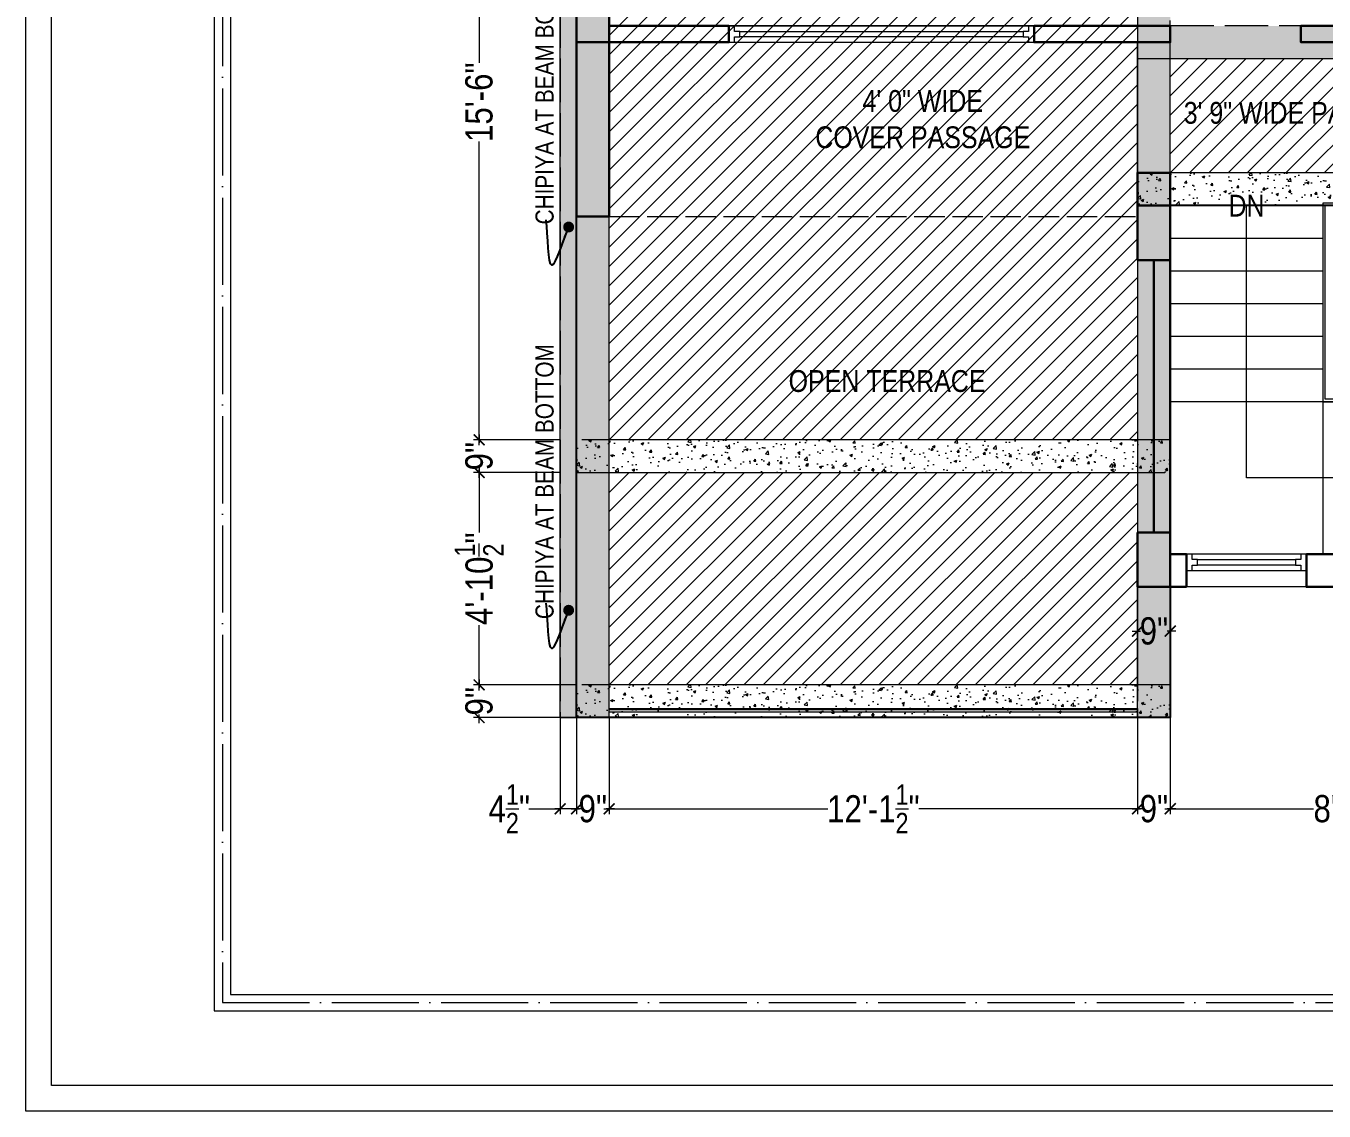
# Model space of a CAD drawing. Header units: millimetres. Extents: x 56222 to 163527, y -177397 to -121287.
# Drawn here: x 159190.3 to 159547.7, y -175332.2 to -175033.3 of the extents above; entities that cross this region are included whole.
import ezdxf

# ---------------------------------------------------------------- set-up
doc = ezdxf.new("R2010")
doc.units = ezdxf.units.MM
doc.header["$MEASUREMENT"] = 0
doc.header["$PDMODE"] = 35
doc.linetypes.add('ACAD_ISO02W100', pattern=[15, 12, -3])
doc.linetypes.add('ACAD_ISO04W100', pattern=[30, 24, -3, 0, -3])
doc.layers.get('Defpoints').update_dxf_attribs({"color": 220})
for name, color, linetype, lineweight in [('COLUMN', 1, 'Continuous', 30), ('FIRST FLOOR', 7, 'Continuous', 9), ('FIRST FLOOR ( TEXT )', 7, 'Continuous', 9), ('FIRST FLOOR_( D - W & RAILING )', 251, 'Continuous', 9), ('FIRST FLOOR_( STAIR )', 251, 'Continuous', 9), ('GROUND FLOOR', 7, 'Continuous', 9), ('GROUND FLOOR  ( DIM )', 7, 'Continuous', 9), ('GROUND FLOOR ( DW_RAIL )', 7, 'Continuous', 9), ('SECOND FLOOR', 7, 'Continuous', 9), ('SECOND FLOOR  ( PLINE )', 251, 'Continuous', 30), ('SECOND FLOOR ( DIM )', 7, 'Continuous', 9), ('SECOND FLOOR ( DW_RAIL )', 7, 'Continuous', 9), ('SECOND FLOOR ( PLine )', 7, 'Continuous', 30), ('SECOND FLOOR ( TEXT )', 7, 'Continuous', 9), ('X_SHEET', 7, 'Continuous', 9), ('XX~SLAB ( BEAM )~ ( DIM )', 7, 'Continuous', 9), ('XX~SLAB ( HATCH )', 7, 'Continuous', 9), ('XX~STR BEAM', 5, 'ACAD_ISO02W100', 9)]:
    doc.layers.add(name, color=color, linetype=linetype, lineweight=lineweight)
doc.layers.add('XX~SLAB ( BEAM )~ ( HATCH )', color=1, linetype='Continuous', lineweight=9, plot=False)
doc.layers.add('XX~SLAB ( HATCH )~ PLINE', color=251, linetype='Continuous', lineweight=9, plot=False)
doc.layers.add('XX~SLAB ( PLINE )', color=251, linetype='Continuous', plot=False)
doc.styles.add('Cn_BT_7½', font='swissc.ttf', dxfattribs={"height": 7.5})
doc.styles.add('KATHA', font='swissc.ttf')
doc.dimstyles.new('Cn_BT_7½', dxfattribs={"dimtxt": 9, "dimasz": 3, "dimexe": 1.5, "dimexo": 0, "dimgap": 0.09, "dimtad": 0, "dimdec": 3, "dimzin": 3, "dimdsep": 46, "dimlunit": 4, "dimtxsty": 'Cn_BT_7½', "dimblk": 'ARCHTICK', "dimcen": 0.09, "dimdle": 1.5, "dimclrd": 251, "dimclre": 251, "dimclrt": 14, "dimadec": 0, "dimazin": 0, "dimtfac": 0.75, "dimtdec": 3, "dimtofl": 0, "dimtmove": 0, "dimatfit": 3, "dimfxl": 0, "dimtolj": 1, "dimtzin": 0, "dimlwd": 15, "dimlwe": 15, "dimarcsym": 0})

# ---------------------------------------------------------------- blocks, each defined once
blk = doc.blocks.new('_ArchTick')
at = {"color": 0, "linetype": 'ByBlock', "const_width": 0.15}
blk.add_lwpolyline([(-0.5, -0.5), (0.5, 0.5)], dxfattribs=at)
blk = doc.blocks.new('*D328')
at = {"layer": 'Defpoints', "color": 0, "transparency": 16777216}
for p in [(159496.38, -175187.81), (159505.38, -175187.81), (159505.38, -175199.98)]:
    blk.add_point(p, dxfattribs=at)
at = {"layer": 'SECOND FLOOR ( DIM )', "color": 251, "lineweight": 15, "transparency": 16777216}
for p, q in [((159496.38, -175187.81), (159496.38, -175201.48)), ((159505.38, -175187.81), (159505.38, -175201.48)), ((159494.88, -175199.98), (159497.22, -175199.98)), ((159506.88, -175199.98), (159504.53, -175199.98))]:
    blk.add_line(p, q, dxfattribs=at)
at = {"layer": 'SECOND FLOOR ( DIM )', "color": 251, "lineweight": 15, "transparency": 16777216, "xscale": 3, "yscale": 3, "zscale": 3, "rotation": 180}
blk.add_blockref('_ArchTick', (159496.38, -175199.98), dxfattribs=at)
at = {"layer": 'SECOND FLOOR ( DIM )', "color": 251, "lineweight": 15, "transparency": 16777216, "xscale": 3, "yscale": 3, "zscale": 3}
blk.add_blockref('_ArchTick', (159505.38, -175199.98), dxfattribs=at)
at = {"layer": 'SECOND FLOOR ( DIM )', "color": 14, "transparency": 16777216, "insert": (159500.88, -175199.98), "char_height": 7.5, "attachment_point": 5, "style": 'Cn_BT_7½'}
blk.add_mtext('\\A1;9"', dxfattribs=at)
blk = doc.blocks.new('*D288')
at = {"layer": 'Defpoints', "color": 0, "transparency": 16777216}
for p in [(159337.38, -174961.31), (159315.06, -175147.31), (159337.38, -175147.31)]:
    blk.add_point(p, dxfattribs=at)
at = {"layer": 'XX~SLAB ( BEAM )~ ( DIM )', "color": 251, "lineweight": 15, "transparency": 16777216}
for p, q in [((159337.38, -174961.31), (159313.56, -174961.31)), ((159315.06, -174959.81), (159315.06, -175043.45)), ((159315.06, -175148.81), (159315.06, -175065.17)), ((159337.38, -175147.31), (159313.56, -175147.31))]:
    blk.add_line(p, q, dxfattribs=at)
at = {"layer": 'XX~SLAB ( BEAM )~ ( DIM )', "color": 251, "lineweight": 15, "transparency": 16777216, "xscale": 3, "yscale": 3, "zscale": 3}
for p, rotation in [((159315.06, -174961.31), 90), ((159315.06, -175147.31), 270)]:
    blk.add_blockref('_ArchTick', p, dxfattribs=dict(at, rotation=rotation))
at = {"layer": 'XX~SLAB ( BEAM )~ ( DIM )', "color": 14, "transparency": 16777216, "insert": (159315.06, -175054.31), "char_height": 7.5, "attachment_point": 5, "rotation": 90, "style": 'Cn_BT_7½'}
blk.add_mtext('\\A1;15\'-6"', dxfattribs=at)
blk = doc.blocks.new('*D287')
at = {"layer": 'Defpoints', "color": 0, "transparency": 16777216}
for p in [(159337.38, -175147.31), (159315.06, -175156.31), (159337.38, -175156.31)]:
    blk.add_point(p, dxfattribs=at)
at = {"layer": 'XX~SLAB ( BEAM )~ ( DIM )', "color": 251, "lineweight": 15, "transparency": 16777216}
for p, q in [((159337.38, -175147.31), (159313.56, -175147.31)), ((159315.06, -175145.81), (159315.06, -175148.15)), ((159337.38, -175156.31), (159313.56, -175156.31)), ((159315.06, -175157.81), (159315.06, -175155.46))]:
    blk.add_line(p, q, dxfattribs=at)
at = {"layer": 'XX~SLAB ( BEAM )~ ( DIM )', "color": 251, "lineweight": 15, "transparency": 16777216, "xscale": 3, "yscale": 3, "zscale": 3}
for p, rotation in [((159315.06, -175147.31), 90), ((159315.06, -175156.31), 270)]:
    blk.add_blockref('_ArchTick', p, dxfattribs=dict(at, rotation=rotation))
at = {"layer": 'XX~SLAB ( BEAM )~ ( DIM )', "color": 14, "transparency": 16777216, "insert": (159315.06, -175151.81), "char_height": 7.5, "attachment_point": 5, "rotation": 90, "style": 'Cn_BT_7½'}
blk.add_mtext('\\A1;9"', dxfattribs=at)
blk = doc.blocks.new('*D286')
at = {"layer": 'Defpoints', "color": 0, "transparency": 16777216}
for p in [(159337.38, -175156.31), (159315.06, -175214.81), (159341.88, -175214.81)]:
    blk.add_point(p, dxfattribs=at)
at = {"layer": 'XX~SLAB ( BEAM )~ ( DIM )', "color": 251, "lineweight": 15, "transparency": 16777216}
for p, q in [((159337.38, -175156.31), (159313.56, -175156.31)), ((159315.06, -175154.81), (159315.06, -175172.8)), ((159315.06, -175216.31), (159315.06, -175198.31)), ((159341.88, -175214.81), (159313.56, -175214.81))]:
    blk.add_line(p, q, dxfattribs=at)
at = {"layer": 'XX~SLAB ( BEAM )~ ( DIM )', "color": 251, "lineweight": 15, "transparency": 16777216, "xscale": 3, "yscale": 3, "zscale": 3}
for p, rotation in [((159315.06, -175156.31), 90), ((159315.06, -175214.81), 270)]:
    blk.add_blockref('_ArchTick', p, dxfattribs=dict(at, rotation=rotation))
at = {"layer": 'XX~SLAB ( BEAM )~ ( DIM )', "color": 14, "transparency": 16777216, "insert": (159315.06, -175185.56), "char_height": 7.5, "attachment_point": 5, "rotation": 90, "style": 'Cn_BT_7½'}
blk.add_mtext('\\A1;4\'-10{\\H0.750000x;\\S1/2;}"', dxfattribs=at)
blk = doc.blocks.new('*D285')
at = {"layer": 'Defpoints', "color": 0, "transparency": 16777216}
for p in [(159341.88, -175214.81), (159315.06, -175223.81), (159337.38, -175223.81)]:
    blk.add_point(p, dxfattribs=at)
at = {"layer": 'XX~SLAB ( BEAM )~ ( DIM )', "color": 251, "lineweight": 15, "transparency": 16777216}
for p, q in [((159341.88, -175214.81), (159313.56, -175214.81)), ((159315.06, -175213.31), (159315.06, -175215.65)), ((159337.38, -175223.81), (159313.56, -175223.81)), ((159315.06, -175225.31), (159315.06, -175222.96))]:
    blk.add_line(p, q, dxfattribs=at)
at = {"layer": 'XX~SLAB ( BEAM )~ ( DIM )', "color": 251, "lineweight": 15, "transparency": 16777216, "xscale": 3, "yscale": 3, "zscale": 3}
for p, rotation in [((159315.06, -175214.81), 90), ((159315.06, -175223.81), 270)]:
    blk.add_blockref('_ArchTick', p, dxfattribs=dict(at, rotation=rotation))
at = {"layer": 'XX~SLAB ( BEAM )~ ( DIM )', "color": 14, "transparency": 16777216, "insert": (159315.06, -175219.31), "char_height": 7.5, "attachment_point": 5, "rotation": 90, "style": 'Cn_BT_7½'}
blk.add_mtext('\\A1;9"', dxfattribs=at)
blk = doc.blocks.new('*D271')
at = {"layer": 'Defpoints', "color": 0, "transparency": 16777216}
for p in [(159341.88, -175223.81), (159350.88, -175223.81), (159350.88, -175248.94)]:
    blk.add_point(p, dxfattribs=at)
at = {"layer": 'XX~SLAB ( BEAM )~ ( DIM )', "color": 251, "lineweight": 15, "transparency": 16777216}
for p, q in [((159341.88, -175223.81), (159341.88, -175250.44)), ((159350.88, -175223.81), (159350.88, -175250.44)), ((159340.38, -175248.94), (159342.72, -175248.94)), ((159352.38, -175248.94), (159350.03, -175248.94))]:
    blk.add_line(p, q, dxfattribs=at)
at = {"layer": 'XX~SLAB ( BEAM )~ ( DIM )', "color": 251, "lineweight": 15, "transparency": 16777216, "xscale": 3, "yscale": 3, "zscale": 3, "rotation": 180}
blk.add_blockref('_ArchTick', (159341.88, -175248.94), dxfattribs=at)
at = {"layer": 'XX~SLAB ( BEAM )~ ( DIM )', "color": 251, "lineweight": 15, "transparency": 16777216, "xscale": 3, "yscale": 3, "zscale": 3}
blk.add_blockref('_ArchTick', (159350.88, -175248.94), dxfattribs=at)
at = {"layer": 'XX~SLAB ( BEAM )~ ( DIM )', "color": 14, "transparency": 16777216, "insert": (159346.38, -175248.94), "char_height": 7.5, "attachment_point": 5, "style": 'Cn_BT_7½'}
blk.add_mtext('\\A1;9"', dxfattribs=at)
blk = doc.blocks.new('*D270')
at = {"layer": 'Defpoints', "color": 0, "transparency": 16777216}
for p in [(159350.88, -175223.81), (159496.38, -175223.81), (159496.38, -175248.94)]:
    blk.add_point(p, dxfattribs=at)
at = {"layer": 'XX~SLAB ( BEAM )~ ( DIM )', "color": 251, "lineweight": 15, "transparency": 16777216}
for p, q in [((159350.88, -175223.81), (159350.88, -175250.44)), ((159496.38, -175223.81), (159496.38, -175250.44)), ((159349.38, -175248.94), (159411.09, -175248.94)), ((159497.88, -175248.94), (159436.16, -175248.94))]:
    blk.add_line(p, q, dxfattribs=at)
at = {"layer": 'XX~SLAB ( BEAM )~ ( DIM )', "color": 251, "lineweight": 15, "transparency": 16777216, "xscale": 3, "yscale": 3, "zscale": 3, "rotation": 180}
blk.add_blockref('_ArchTick', (159350.88, -175248.94), dxfattribs=at)
at = {"layer": 'XX~SLAB ( BEAM )~ ( DIM )', "color": 251, "lineweight": 15, "transparency": 16777216, "xscale": 3, "yscale": 3, "zscale": 3}
blk.add_blockref('_ArchTick', (159496.38, -175248.94), dxfattribs=at)
at = {"layer": 'XX~SLAB ( BEAM )~ ( DIM )', "color": 14, "transparency": 16777216, "insert": (159423.63, -175248.94), "char_height": 7.5, "attachment_point": 5, "style": 'Cn_BT_7½'}
blk.add_mtext('\\A1;12\'-1{\\H0.750000x;\\S1/2;}"', dxfattribs=at)
blk = doc.blocks.new('*D269')
at = {"layer": 'Defpoints', "color": 0, "transparency": 16777216}
for p in [(159496.38, -175223.81), (159505.38, -175223.81), (159505.38, -175248.94)]:
    blk.add_point(p, dxfattribs=at)
at = {"layer": 'XX~SLAB ( BEAM )~ ( DIM )', "color": 251, "lineweight": 15, "transparency": 16777216}
for p, q in [((159496.38, -175223.81), (159496.38, -175250.44)), ((159505.38, -175223.81), (159505.38, -175250.44)), ((159494.88, -175248.94), (159497.22, -175248.94)), ((159506.88, -175248.94), (159504.53, -175248.94))]:
    blk.add_line(p, q, dxfattribs=at)
at = {"layer": 'XX~SLAB ( BEAM )~ ( DIM )', "color": 251, "lineweight": 15, "transparency": 16777216, "xscale": 3, "yscale": 3, "zscale": 3, "rotation": 180}
blk.add_blockref('_ArchTick', (159496.38, -175248.94), dxfattribs=at)
at = {"layer": 'XX~SLAB ( BEAM )~ ( DIM )', "color": 251, "lineweight": 15, "transparency": 16777216, "xscale": 3, "yscale": 3, "zscale": 3}
blk.add_blockref('_ArchTick', (159505.38, -175248.94), dxfattribs=at)
at = {"layer": 'XX~SLAB ( BEAM )~ ( DIM )', "color": 14, "transparency": 16777216, "insert": (159500.88, -175248.94), "char_height": 7.5, "attachment_point": 5, "style": 'Cn_BT_7½'}
blk.add_mtext('\\A1;9"', dxfattribs=at)
blk = doc.blocks.new('*D268')
at = {"layer": 'Defpoints', "color": 0, "transparency": 16777216}
for p in [(159601.38, -175187.81), (159505.38, -175223.81), (159601.38, -175248.94)]:
    blk.add_point(p, dxfattribs=at)
at = {"layer": 'XX~SLAB ( BEAM )~ ( DIM )', "color": 251, "lineweight": 15, "transparency": 16777216}
for p, q in [((159601.38, -175187.81), (159601.38, -175250.44)), ((159505.38, -175223.81), (159505.38, -175250.44)), ((159503.88, -175248.94), (159544.85, -175248.94)), ((159602.88, -175248.94), (159561.9, -175248.94))]:
    blk.add_line(p, q, dxfattribs=at)
at = {"layer": 'XX~SLAB ( BEAM )~ ( DIM )', "color": 251, "lineweight": 15, "transparency": 16777216, "xscale": 3, "yscale": 3, "zscale": 3, "rotation": 180}
blk.add_blockref('_ArchTick', (159505.38, -175248.94), dxfattribs=at)
at = {"layer": 'XX~SLAB ( BEAM )~ ( DIM )', "color": 251, "lineweight": 15, "transparency": 16777216, "xscale": 3, "yscale": 3, "zscale": 3}
blk.add_blockref('_ArchTick', (159601.38, -175248.94), dxfattribs=at)
at = {"layer": 'XX~SLAB ( BEAM )~ ( DIM )', "color": 14, "transparency": 16777216, "insert": (159553.38, -175248.94), "char_height": 7.5, "attachment_point": 5, "style": 'Cn_BT_7½'}
blk.add_mtext('\\A1;8\'-0"', dxfattribs=at)
blk = doc.blocks.new('*D257')
at = {"layer": 'Defpoints', "color": 0, "transparency": 16777216}
for p in [(159337.38, -175223.81), (159341.88, -175223.81), (159337.38, -175248.94)]:
    blk.add_point(p, dxfattribs=at)
at = {"layer": 'XX~SLAB ( BEAM )~ ( DIM )', "color": 251, "lineweight": 15, "transparency": 16777216}
for p, q in [((159337.38, -175223.81), (159337.38, -175250.44)), ((159341.88, -175223.81), (159341.88, -175250.44)), ((159328.74, -175248.94), (159337.38, -175248.94)), ((159343.38, -175248.94), (159335.88, -175248.94))]:
    blk.add_line(p, q, dxfattribs=at)
at = {"layer": 'XX~SLAB ( BEAM )~ ( DIM )', "color": 251, "lineweight": 15, "transparency": 16777216, "xscale": 3, "yscale": 3, "zscale": 3, "rotation": 180}
blk.add_blockref('_ArchTick', (159337.38, -175248.94), dxfattribs=at)
at = {"layer": 'XX~SLAB ( BEAM )~ ( DIM )', "color": 251, "lineweight": 15, "transparency": 16777216, "xscale": 3, "yscale": 3, "zscale": 3}
blk.add_blockref('_ArchTick', (159341.88, -175248.94), dxfattribs=at)
at = {"layer": 'XX~SLAB ( BEAM )~ ( DIM )', "color": 14, "transparency": 16777216, "insert": (159323.38, -175248.94), "char_height": 7.5, "attachment_point": 5, "style": 'Cn_BT_7½'}
blk.add_mtext('\\A1;4{\\H0.750000x;\\S1/2;}"', dxfattribs=at)

msp = doc.modelspace()

# ---------------------------------------------------------------- hatches: boundary and pattern name
at = {"layer": 'XX~SLAB ( BEAM )~ ( HATCH )'}
h = msp.add_hatch(dxfattribs=at)
h.set_pattern_fill('AR-CONC', color=5, style=0)
h.set_pattern_definition([(50, (159337.376, -175223.8053), (7.1726, -0.62752), [0.75, -8.25]), (355, (159337.376, -175223.805), (-1.38751, 7.52192), [0.6, -6.6]), (100.4514, (159337.974, -175223.8576), (5.7851, 6.8944), [0.6374, -7.01142]), (46.1842, (159337.376, -175221.805), (10.6724, -1.6552), [1.125, -12.375]), (96.6356, (159338.266, -175221.943), (9.34663, 9.74118), [0.9561, -10.51713]), (351.1842, (159337.376, -175221.805), (9.34662, 9.7412), [0.9, -9.9]), (21, (159338.376, -175222.3053), (5.96907, -4.02619), [0.75, -8.25]), (326, (159338.376, -175222.305), (2.43315, 7.2515), [0.6, -6.6]), (71.4514, (159338.8736, -175222.641), (8.40223, 3.2253), [0.6374, -7.01142]), (37.5, (159337.3762, -175223.8053), (0.121599, 3.328939), [0, -6.52, 0, -6.7, 0, -6.625]), (7.5, (159337.3762, -175223.8053), (2.630695, 3.944117), [0, -3.82, 0, -6.37, 0, -2.525]), (327.5, (159335.1462, -175223.8053), (5.338224, -0.225549), [0, -2.5, 0, -7.8, 0, -10.35]), (317.5, (159334.146, -175223.8053), (5.83186, 1.00105), [0, -3.25, 0, -5.18, 0, -7.35])])
h.paths.add_polyline_path([(159337.37621, -175223.80534), (159341.87621, -175223.80534), (159341.87621, -174877.30534), (159337.37621, -174877.30534)])
h = msp.add_hatch(dxfattribs=at)
h.set_pattern_fill('AR-CONC', color=256, style=0)
h.set_pattern_definition([(50, (159341.876, -175223.8053), (7.1726, -0.62752), [0.75, -8.25]), (355, (159341.876, -175223.805), (-1.38751, 7.52192), [0.6, -6.6]), (100.4514, (159342.474, -175223.8576), (5.7851, 6.8944), [0.6374, -7.01142]), (46.1842, (159341.876, -175221.805), (10.6724, -1.6552), [1.125, -12.375]), (96.6356, (159342.766, -175221.943), (9.34663, 9.74118), [0.9561, -10.51713]), (351.1842, (159341.876, -175221.805), (9.34662, 9.7412), [0.9, -9.9]), (21, (159342.876, -175222.3053), (5.96907, -4.02619), [0.75, -8.25]), (326, (159342.876, -175222.305), (2.43315, 7.2515), [0.6, -6.6]), (71.4514, (159343.3736, -175222.641), (8.40223, 3.2253), [0.6374, -7.01142]), (37.5, (159341.8762, -175223.8053), (0.121599, 3.328939), [0, -6.52, 0, -6.7, 0, -6.625]), (7.5, (159341.8762, -175223.8053), (2.630695, 3.944117), [0, -3.82, 0, -6.37, 0, -2.525]), (327.5, (159339.6462, -175223.8053), (5.338224, -0.225549), [0, -2.5, 0, -7.8, 0, -10.35]), (317.5, (159338.646, -175223.8053), (5.83186, 1.00105), [0, -3.25, 0, -5.18, 0, -7.35])])
h.paths.add_polyline_path([(159341.87621, -175223.80534), (159350.87621, -175223.80534), (159350.87621, -174877.30534), (159341.87621, -174877.30534)])
h = msp.add_hatch(dxfattribs=at)
h.set_pattern_fill('AR-CONC', color=256, style=0)
h.set_pattern_definition([(50, (159496.376, -175223.8053), (7.1726, -0.62752), [0.75, -8.25]), (355, (159496.376, -175223.805), (-1.38751, 7.52192), [0.6, -6.6]), (100.4514, (159496.974, -175223.8576), (5.7851, 6.8944), [0.6374, -7.01142]), (46.1842, (159496.376, -175221.805), (10.6724, -1.6552), [1.125, -12.375]), (96.6356, (159497.266, -175221.943), (9.34663, 9.74118), [0.9561, -10.51713]), (351.1842, (159496.376, -175221.805), (9.34662, 9.7412), [0.9, -9.9]), (21, (159497.376, -175222.3053), (5.96907, -4.02619), [0.75, -8.25]), (326, (159497.376, -175222.305), (2.43315, 7.2515), [0.6, -6.6]), (71.4514, (159497.8736, -175222.641), (8.40223, 3.2253), [0.6374, -7.01142]), (37.5, (159496.3762, -175223.8053), (0.121599, 3.328939), [0, -6.52, 0, -6.7, 0, -6.625]), (7.5, (159496.3762, -175223.8053), (2.630695, 3.944117), [0, -3.82, 0, -6.37, 0, -2.525]), (327.5, (159494.1462, -175223.8053), (5.338224, -0.225549), [0, -2.5, 0, -7.8, 0, -10.35]), (317.5, (159493.146, -175223.8053), (5.83186, 1.00105), [0, -3.25, 0, -5.18, 0, -7.35])])
h.paths.add_polyline_path([(159496.37621, -175223.80534), (159505.37621, -175223.80534), (159505.37621, -174877.30534), (159496.37621, -174877.30534)])
h.paths.add_polyline_path([(159496.37621, -174877.30534), (159505.37621, -174877.30534), (159505.37621, -174886.30534), (159496.37621, -174886.30534)])
h = msp.add_hatch(dxfattribs=at)
h.set_pattern_fill('AR-CONC', color=256, style=0)
h.set_pattern_definition([(50, (159496.376, -175042.3053), (7.1726, -0.62752), [0.75, -8.25]), (355, (159496.376, -175042.305), (-1.38751, 7.52192), [0.6, -6.6]), (100.4514, (159496.974, -175042.3576), (5.7851, 6.8944), [0.6374, -7.01142]), (46.184, (159496.376, -175040.305), (10.6724, -1.6552), [1.125, -12.375]), (96.6356, (159497.266, -175040.443), (9.34663, 9.7412), [0.9561, -10.51713]), (351.184, (159496.376, -175040.305), (9.3466, 9.7412), [0.9, -9.9]), (21, (159497.376, -175040.8053), (5.96907, -4.02619), [0.75, -8.25]), (326, (159497.376, -175040.805), (2.43315, 7.2515), [0.6, -6.6]), (71.4514, (159497.8736, -175041.141), (8.40223, 3.2253), [0.6374, -7.01142]), (37.5, (159496.3762, -175042.3053), (0.121599, 3.328939), [0, -6.52, 0, -6.7, 0, -6.625]), (7.5, (159496.3762, -175042.3053), (2.630695, 3.944117), [0, -3.82, 0, -6.37, 0, -2.525]), (327.5, (159494.1462, -175042.3053), (5.338224, -0.22555), [0, -2.5, 0, -7.8, 0, -10.35]), (317.5, (159493.146, -175042.3053), (5.83186, 1.00105), [0, -3.25, 0, -5.18, 0, -7.35])])
h.paths.add_polyline_path([(159496.37621, -175033.30534), (159496.37621, -175042.30534), (159742.3762, -175042.30534), (159742.3762, -175033.30534)])
h = msp.add_hatch(dxfattribs=at)
h.set_pattern_fill('AR-CONC', color=256, style=0)
h.set_pattern_definition([(50, (159496.376, -175082.8053), (7.1726, -0.62752), [0.75, -8.25]), (355, (159496.376, -175082.805), (-1.3875, 7.52192), [0.6, -6.6]), (100.4514, (159496.974, -175082.8576), (5.7851, 6.8944), [0.6374, -7.01142]), (46.184, (159496.376, -175080.805), (10.6724, -1.6552), [1.125, -12.375]), (96.6356, (159497.266, -175080.943), (9.3466, 9.7412), [0.9561, -10.5171]), (351.184, (159496.376, -175080.805), (9.3466, 9.7412), [0.9, -9.9]), (21, (159497.376, -175081.3053), (5.96907, -4.0262), [0.75, -8.25]), (326, (159497.376, -175081.305), (2.43315, 7.2515), [0.6, -6.6]), (71.4514, (159497.8736, -175081.641), (8.40223, 3.2253), [0.6374, -7.01142]), (37.5, (159496.3762, -175082.8053), (0.1216, 3.32894), [0, -6.52, 0, -6.7, 0, -6.625]), (7.5, (159496.3762, -175082.8053), (2.630695, 3.94412), [0, -3.82, 0, -6.37, 0, -2.525]), (327.5, (159494.1462, -175082.8053), (5.338224, -0.22555), [0, -2.5, 0, -7.8, 0, -10.35]), (317.5, (159493.146, -175082.8053), (5.83186, 1.00105), [0, -3.25, 0, -5.18, 0, -7.35])])
h.paths.add_polyline_path([(159496.37621, -175073.80534), (159496.37621, -175082.80534), (159652.3762, -175082.80534), (159652.3762, -175073.80534)])
h = msp.add_hatch(dxfattribs=at)
h.set_pattern_fill('AR-CONC', color=256, style=0)
h.set_pattern_definition([(50, (159341.876, -175156.3053), (7.1726, -0.62752), [0.75, -8.25]), (355, (159341.876, -175156.305), (-1.3875, 7.52192), [0.6, -6.6]), (100.4514, (159342.474, -175156.3576), (5.7851, 6.8944), [0.6374, -7.01142]), (46.184, (159341.876, -175154.305), (10.6724, -1.6552), [1.125, -12.375]), (96.6356, (159342.766, -175154.443), (9.3466, 9.7412), [0.9561, -10.5171]), (351.184, (159341.876, -175154.305), (9.3466, 9.7412), [0.9, -9.9]), (21, (159342.876, -175154.8053), (5.96907, -4.02619), [0.75, -8.25]), (326, (159342.876, -175154.805), (2.43315, 7.2515), [0.6, -6.6]), (71.4514, (159343.3736, -175155.141), (8.40223, 3.2253), [0.6374, -7.01142]), (37.5, (159341.8762, -175156.3053), (0.1216, 3.32894), [0, -6.52, 0, -6.7, 0, -6.625]), (7.5, (159341.8762, -175156.3053), (2.630695, 3.94412), [0, -3.82, 0, -6.37, 0, -2.525]), (327.5, (159339.6462, -175156.3053), (5.338224, -0.22555), [0, -2.5, 0, -7.8, 0, -10.35]), (317.5, (159338.646, -175156.3053), (5.83186, 1.00105), [0, -3.25, 0, -5.18, 0, -7.35])])
h.paths.add_polyline_path([(159341.87621, -175147.30534), (159341.87621, -175156.30534), (159505.37621, -175156.30534), (159505.37621, -175147.30534)])
h = msp.add_hatch(dxfattribs=at)
h.set_pattern_fill('AR-CONC', color=256, style=0)
h.set_pattern_definition([(50, (159341.876, -175223.8054), (7.1726, -0.62752), [0.75, -8.25]), (355, (159341.876, -175223.805), (-1.3875, 7.52192), [0.6, -6.6]), (100.4514, (159342.474, -175223.8576), (5.7851, 6.8944), [0.6374, -7.01142]), (46.184, (159341.876, -175221.805), (10.6724, -1.6552), [1.125, -12.375]), (96.6356, (159342.766, -175221.943), (9.3466, 9.7412), [0.9561, -10.5171]), (351.184, (159341.876, -175221.805), (9.3466, 9.7412), [0.9, -9.9]), (21, (159342.876, -175222.3054), (5.96907, -4.02619), [0.75, -8.25]), (326, (159342.876, -175222.305), (2.43315, 7.2515), [0.6, -6.6]), (71.4514, (159343.3736, -175222.641), (8.40223, 3.2253), [0.6374, -7.01142]), (37.5, (159341.8762, -175223.8054), (0.1216, 3.32894), [0, -6.52, 0, -6.7, 0, -6.625]), (7.5, (159341.8762, -175223.8054), (2.630695, 3.94412), [0, -3.82, 0, -6.37, 0, -2.525]), (327.5, (159339.6462, -175223.8054), (5.338224, -0.22555), [0, -2.5, 0, -7.8, 0, -10.35]), (317.5, (159338.646, -175223.8054), (5.83186, 1.00105), [0, -3.25, 0, -5.18, 0, -7.35])])
h.paths.add_polyline_path([(159341.87621, -175214.80535), (159341.87621, -175223.80534), (159505.37621, -175223.80535), (159505.37621, -175214.80535)])
at = {"layer": 'XX~SLAB ( HATCH )'}
h = msp.add_hatch(dxfattribs=at)
h.set_pattern_fill('ANSI31', color=256, scale=30, style=0)
h.set_pattern_definition([(45, (159350.8762, -175147.3053), (-2.65165, 2.65165), [])])
h.paths.add_polyline_path([(159350.87621, -174961.30534), (159496.37621, -174961.30534), (159496.37621, -175147.30534), (159350.87621, -175147.30534)])
h = msp.add_hatch(dxfattribs=at)
h.set_pattern_fill('ANSI31', color=256, scale=30, style=0)
h.set_pattern_definition([(45, (159505.3762, -175073.8053), (-2.65165, 2.65165), [])])
h.paths.add_polyline_path([(159505.37621, -175042.30534), (159643.3762, -175042.30534), (159643.3762, -175073.80534), (159505.37621, -175073.80534)])
h = msp.add_hatch(dxfattribs=at)
h.set_pattern_fill('ANSI31', color=256, scale=30, style=0)
h.set_pattern_definition([(45, (159350.8762, -175214.8054), (-2.65165, 2.65165), [])])
h.paths.add_polyline_path([(159350.87621, -175156.30534), (159496.37621, -175156.30534), (159496.37621, -175214.80535), (159350.87621, -175214.80535)])

# ---------------------------------------------------------------- linework, layer by layer
at = {"layer": 'COLUMN'}
for points in [[(159341.87621, -175022.80534), (159350.87621, -175022.80534), (159350.87621, -175037.80534), (159341.87621, -175037.80534)], [(159496.37621, -175082.80534), (159505.37621, -175082.80534), (159505.37621, -175097.80534), (159496.37621, -175097.80534)], [(159496.37621, -175172.80534), (159505.37621, -175172.80534), (159505.37621, -175187.80534), (159496.37621, -175187.80534)]]:
    msp.add_lwpolyline(points, close=True, dxfattribs=at)
at = {"layer": 'FIRST FLOOR', "color": 1}
msp.add_line((159542.87621, -175178.80534), (159542.87621, -175187.80534), dxfattribs=at)
at = {"layer": 'FIRST FLOOR_( D - W & RAILING )', "color": 32}
msp.add_lwpolyline([(159350.87621, -175222.30534), (159350.87621, -175221.30534), (159496.37621, -175221.30534), (159496.37621, -175222.30534), (159350.87621, -175222.30534), (159350.87621, -175221.60534), (159496.37621, -175221.60534), (159496.37621, -175222.30534)], close=True, dxfattribs=at)
at = {"layer": 'FIRST FLOOR_( STAIR )'}
for p, q in [((159547.37621, -175082.80534), (159505.37621, -175082.80534)), ((159547.37621, -175082.80534), (159547.37621, -175178.80534)), ((159547.37621, -175091.80534), (159505.37621, -175091.80534)), ((159547.37621, -175100.80534), (159505.37621, -175100.80534)), ((159547.37621, -175109.80534), (159505.37621, -175109.80534)), ((159547.37621, -175118.80534), (159505.37621, -175118.80534)), ((159547.37621, -175127.80534), (159505.37621, -175127.80534)), ((159601.37621, -175136.80534), (159505.37621, -175136.80534))]:
    msp.add_line(p, q, dxfattribs=at)
msp.add_lwpolyline([(159583.37621, -175157.80534), (159574.37621, -175136.80534), (159574.37621, -175145.80534), (159583.37621, -175157.80534), (159574.37621, -175178.80534), (159574.37621, -175169.80534), (159583.37621, -175157.80534), (159526.37621, -175157.80534), (159526.37621, -175082.80534)], dxfattribs=at)
at = {"layer": 'GROUND FLOOR'}
for p, q in [((159242.12621, -174837.55534), (159242.12621, -175304.55534)), ((159246.62621, -174842.05534), (159246.62621, -175300.05534)), ((159246.62621, -175300.05534), (159742.37621, -175300.05534)), ((159242.12621, -175304.55534), (159742.37621, -175304.55534))]:
    msp.add_line(p, q, dxfattribs=at)
at = {"layer": 'GROUND FLOOR', "color": 1, "linetype": 'ACAD_ISO04W100'}
msp.add_lwpolyline([(159742.3762, -174839.80534), (159244.37621, -174839.80534), (159244.37621, -175302.30534), (159742.37621, -175302.30534)], dxfattribs=at)
at = {"layer": 'GROUND FLOOR  ( DIM )'}
msp.add_lwpolyline([(159337.37621, -174877.30534), (159341.87621, -174877.30534), (159341.87621, -175223.80534), (159337.37621, -175223.80534)], close=True, dxfattribs=at)
at = {"layer": 'GROUND FLOOR ( DW_RAIL )'}
msp.add_lwpolyline([(159542.87621, -175178.80534), (159541.37621, -175178.80534), (159541.37621, -175180.30534), (159539.87621, -175180.30534), (159539.87621, -175181.80534), (159512.87621, -175181.80534), (159512.87621, -175180.30534), (159511.37621, -175180.30534), (159511.37621, -175178.80534), (159509.87621, -175178.80534), (159509.87621, -175183.30534), (159511.37621, -175183.30534), (159511.37621, -175181.80534), (159512.87621, -175181.80534), (159512.87621, -175180.30534), (159539.87621, -175180.30534), (159539.87621, -175181.80534), (159541.37621, -175181.80534), (159541.37621, -175183.30534), (159542.87621, -175183.30534), (159542.87621, -175178.80534), (159509.87621, -175178.80534), (159509.87621, -175183.30534), (159542.87621, -175183.30534)], close=True, dxfattribs=at)
at = {"layer": 'SECOND FLOOR'}
for p, q in [((159341.87621, -174877.30534), (159341.87621, -175223.80534)), ((159350.87621, -175033.30534), (159350.87621, -174881.80534)), ((159350.87621, -175033.30534), (159505.37621, -175033.30534)), ((159383.87621, -175037.80534), (159383.87621, -175033.30534)), ((159467.87621, -175037.80534), (159467.87621, -175033.30534)), ((159505.37621, -175037.80534), (159505.37621, -175033.30534)), ((159505.37621, -175033.30534), (159505.37621, -175037.80534)), ((159541.37621, -175033.30534), (159541.37621, -175037.80534)), ((159541.37621, -175033.30534), (159560.87621, -175033.30534)), ((159350.87621, -175037.80534), (159505.37621, -175037.80534)), ((159350.87621, -175223.80534), (159350.87621, -175037.80534)), ((159496.37621, -175085.80534), (159496.37621, -175037.80534)), ((159541.37621, -175037.80534), (159607.37621, -175037.80534)), ((159496.1038, -175073.80534), (159505.37621, -175073.80534)), ((159505.37621, -175223.80534), (159505.37621, -175073.80534)), ((159350.87621, -175085.80534), (159341.87621, -175085.80534)), ((159500.87621, -175172.80534), (159500.87621, -175097.80534)), ((159601.37621, -175178.80534), (159505.37621, -175178.80534)), ((159509.87621, -175187.80534), (159509.87621, -175178.80534)), ((159542.87621, -175187.80534), (159542.87621, -175178.80534)), ((159742.37621, -175187.80534), (159496.37621, -175187.80534)), ((159496.37621, -175223.80534), (159496.37621, -175187.80534)), ((159341.87621, -175223.80534), (159505.37621, -175223.80534))]:
    msp.add_line(p, q, dxfattribs=at)
at = {"layer": 'SECOND FLOOR', "color": 1, "linetype": 'ACAD_ISO02W100', "ltscale": 0.7}
msp.add_lwpolyline([(159350.87621, -175085.80534), (159496.37621, -175085.80534)], dxfattribs=at)
at = {"layer": 'SECOND FLOOR  ( PLINE )'}
for points in [[(159637.37621, -174877.30534), (159505.37621, -174877.30534), (159505.37621, -174881.80534), (159560.87621, -174881.80534), (159560.87621, -175033.30534), (159541.37621, -175033.30534), (159541.37621, -175037.80534), (159607.37621, -175037.80534), (159607.37621, -175033.30534), (159565.37621, -175033.30534), (159565.37621, -174881.80534), (159637.37621, -174881.80534)], [(159383.87621, -175033.30534), (159350.87621, -175033.30534), (159350.87621, -174984.55534), (159346.37621, -174984.55534), (159341.87621, -174984.55534), (159341.87621, -175085.80534), (159350.87621, -175085.80534), (159350.87621, -175037.80534), (159383.87621, -175037.80534)], [(159505.37621, -175033.30534), (159467.87621, -175033.30534), (159467.87621, -175037.80534), (159505.37621, -175037.80534)], [(159496.37621, -175082.80534), (159505.37621, -175082.80534), (159505.37621, -175073.80534), (159496.37621, -175073.80534)], [(159505.37621, -175097.80534), (159500.87621, -175097.80534), (159500.87621, -175172.80534), (159505.37621, -175172.80534)]]:
    msp.add_lwpolyline(points, close=True, dxfattribs=at)
at = {"layer": 'SECOND FLOOR ( DW_RAIL )'}
msp.add_lwpolyline([(159467.87621, -175033.30534), (159466.37621, -175033.30534), (159466.37621, -175034.80534), (159464.87621, -175034.80534), (159464.87621, -175036.30534), (159386.87621, -175036.30534), (159386.87621, -175034.80534), (159385.37621, -175034.80534), (159385.37621, -175033.30534), (159383.87621, -175033.30534), (159383.87621, -175037.80534), (159385.37621, -175037.80534), (159385.37621, -175036.30534), (159386.87621, -175036.30534), (159386.87621, -175034.80534), (159464.87621, -175034.80534), (159464.87621, -175036.30534), (159466.37621, -175036.30534), (159466.37621, -175037.80534), (159467.87621, -175037.80534), (159467.87621, -175033.30534), (159383.87621, -175033.30534), (159383.87621, -175037.80534), (159467.87621, -175037.80534)], close=True, dxfattribs=at)
at = {"layer": 'SECOND FLOOR ( DW_RAIL )', "color": 32}
msp.add_lwpolyline([(159548.07621, -175082.80534), (159601.37621, -175082.80534), (159601.37621, -175114.30534), (159602.07621, -175114.30534), (159602.07621, -175082.10534), (159547.37621, -175082.10534), (159547.37621, -175136.80534), (159601.37621, -175136.80534), (159601.37621, -175136.10534), (159548.07621, -175136.10534), (159548.07621, -175082.80534)], dxfattribs=at)
at = {"layer": 'SECOND FLOOR ( PLine )'}
for points in [[(159605.87621, -175187.80534), (159542.87621, -175187.80534), (159542.87621, -175178.80534), (159601.37621, -175178.80534), (159601.37621, -175114.30534), (159613.37621, -175114.30534), (159613.37621, -175118.80534), (159605.87621, -175118.80534)], [(159509.87621, -175187.80534), (159505.37621, -175187.80534), (159505.37621, -175178.80534), (159509.87621, -175178.80534)]]:
    msp.add_lwpolyline(points, close=True, dxfattribs=at)
at = {"layer": 'X_SHEET'}
for points in [[(159957.43786, -175332.18929), (159190.28949, -175332.18929), (159190.28949, -174797.25648), (159957.43786, -174797.25648)], [(159950.43786, -175325.18929), (159197.28949, -175325.18929), (159197.28949, -174804.25648), (159950.43786, -174804.25648)]]:
    msp.add_lwpolyline(points, close=True, dxfattribs=at)
at = {"layer": 'XX~SLAB ( HATCH )~ PLINE'}
for points in [[(159350.87621, -174961.30534), (159496.37621, -174961.30534), (159496.37621, -175147.30534), (159350.87621, -175147.30534)], [(159505.37621, -175042.30534), (159643.3762, -175042.30534), (159643.3762, -175073.80534), (159505.37621, -175073.80534)], [(159350.87621, -175156.30534), (159496.37621, -175156.30534), (159496.37621, -175214.80535), (159350.87621, -175214.80535)]]:
    msp.add_lwpolyline(points, close=True, dxfattribs=at)
at = {"layer": 'XX~SLAB ( PLINE )'}
msp.add_lwpolyline([(159341.87621, -174877.30534), (159742.3762, -174877.30534), (159742.3762, -175187.80535), (159733.37621, -175187.80534), (159733.37621, -175169.80534), (159652.37621, -175169.80534), (159652.37621, -175187.80534), (159601.37621, -175187.80534), (159601.37621, -175082.80534), (159505.37621, -175082.80534), (159505.37621, -175223.80534), (159341.87621, -175223.80534)], close=True, dxfattribs=at)
at = {"layer": 'XX~STR BEAM'}
for points in [[(159337.37621, -175223.80534), (159341.87621, -175223.80534), (159341.87621, -174877.30534), (159337.37621, -174877.30534)], [(159341.87621, -175223.80534), (159350.87621, -175223.80534), (159350.87621, -174877.30534), (159341.87621, -174877.30534)], [(159496.37621, -175223.80534), (159505.37621, -175223.80534), (159505.37621, -174877.30534), (159496.37621, -174877.30534)], [(159496.37621, -175033.30534), (159496.37621, -175042.30534), (159742.3762, -175042.30534), (159742.3762, -175033.30534)], [(159496.37621, -175073.80534), (159496.37621, -175082.80534), (159652.3762, -175082.80534), (159652.3762, -175073.80534)], [(159341.87621, -175147.30534), (159341.87621, -175156.30534), (159505.37621, -175156.30534), (159505.37621, -175147.30534)], [(159341.87621, -175214.80535), (159341.87621, -175223.80534), (159505.37621, -175223.80535), (159505.37621, -175214.80535)]]:
    msp.add_lwpolyline(points, close=True, dxfattribs=at)

# ---------------------------------------------------------------- texts
at = {"layer": 'FIRST FLOOR ( TEXT )', "color": 6, "char_height": 5, "attachment_point": 5, "rotation": 90, "style": 'KATHA'}
for insert in [(159333.12052, -175050.10151), (159333.12052, -175158.81417)]:
    msp.add_mtext('CHIPIYA AT BEAM BOTTOM', dxfattribs=dict(at, insert=insert))
at = {"layer": 'FIRST FLOOR ( TEXT )', "insert": (159526.37621, -175082.80534), "char_height": 6, "attachment_point": 5, "style": 'KATHA'}
msp.add_mtext('DN', dxfattribs=at)
at = {"layer": 'SECOND FLOOR ( TEXT )', "char_height": 6, "attachment_point": 5, "style": 'KATHA'}
for s, insert in [('4\' 0" WIDE \\PCOVER PASSAGE', (159437.23729, -175059.01145)), ('3\' 9" WIDE PASSAGE', (159543.05655, -175057.284)), ('OPEN TERRACE', (159427.401, -175131.1517))]:
    msp.add_mtext(s, dxfattribs=dict(at, insert=insert))

# ---------------------------------------------------------------- dimensions: what is measured, and where the dimension line sits
at = {"layer": 'SECOND FLOOR ( DIM )'}
dim = msp.add_linear_dim(base=(159505.37621, -175199.9778), p1=(159496.37621, -175187.80534), p2=(159505.37621, -175187.80534), dimstyle='Cn_BT_7½', override={"dimtmove": 1}, dxfattribs=at)
dim.commit()
dim.dimension.update_dxf_attribs({"geometry": '*D328', "text_midpoint": (159500.87621, -175199.9778)})
at = {"layer": 'XX~SLAB ( BEAM )~ ( DIM )'}
for base, p1, p2, picture, middle in [((159315.05767, -175147.30534), (159337.37621, -174961.30534), (159337.37621, -175147.30534), '*D288', (159315.05767, -175054.30534)), ((159315.05767, -175156.30534), (159337.37621, -175147.30534), (159337.37621, -175156.30534), '*D287', (159315.05767, -175151.80534)), ((159315.05767, -175214.80535), (159337.37621, -175156.30534), (159341.87621, -175214.80535), '*D286', (159315.05767, -175185.55535)), ((159315.05767, -175223.80534), (159341.87621, -175214.80535), (159337.37621, -175223.80534), '*D285', (159315.05767, -175219.30535))]:
    dim = msp.add_linear_dim(base=base, p1=p1, p2=p2, angle=90, dimstyle='Cn_BT_7½', override={"dimtmove": 1}, dxfattribs=at)
    dim.commit()
    dim.dimension.update_dxf_attribs({"geometry": picture, "text_midpoint": middle})
for base, p1, p2, picture, middle in [((159601.37621, -175248.93682), (159505.37621, -175223.80534), (159601.37621, -175187.80534), '*D268', (159553.37621, -175248.93682)), ((159496.37621, -175248.93682), (159350.87621, -175223.80534), (159496.37621, -175223.80535), '*D270', (159423.62621, -175248.93682)), ((159505.37621, -175248.93682), (159496.37621, -175223.80535), (159505.37621, -175223.80534), '*D269', (159500.87621, -175248.93682))]:
    dim = msp.add_linear_dim(base=base, p1=p1, p2=p2, dimstyle='Cn_BT_7½', override={"dimtmove": 1}, dxfattribs=at)
    dim.commit()
    dim.dimension.update_dxf_attribs({"geometry": picture, "text_midpoint": middle})
dim = msp.add_linear_dim(base=(159337.37621, -175248.93682), p1=(159341.87621, -175223.80534), p2=(159337.37621, -175223.80534), dimstyle='Cn_BT_7½', override={"dimtmove": 1}, dxfattribs=at)
dim.commit()
dim.dimension.update_dxf_attribs({"geometry": '*D257', "text_midpoint": (159323.37538, -175249.82292), "dimtype": 160})
dim = msp.add_linear_dim(base=(159350.87621, -175248.93682), p1=(159341.87621, -175223.80534), p2=(159350.87621, -175223.80534), dimstyle='Cn_BT_7½', dxfattribs=at)
dim.commit()
dim.dimension.update_dxf_attribs({"geometry": '*D271', "text_midpoint": (159346.37621, -175248.93682)})

# ---------------------------------------------------------------- leaders
at = {"layer": 'XX~STR BEAM', "linetype": 'ByBlock', "path_type": 1}
for points in [[(159339.72705, -175088.68453), (159335.09386, -175099.20164), (159333.55154, -175086.68632)], [(159339.72705, -175194.25257), (159335.09386, -175204.76968), (159333.55154, -175192.25435)]]:
    msp.add_leader(points, dimstyle='Cn_BT_7½', override={"dimasz": 3, "dimgap": 0.09, "dimtad": 0, "dimclrd": 6, "dimldrblk": 'Dot'}, dxfattribs=at)

doc.saveas('drawing.dxf')
